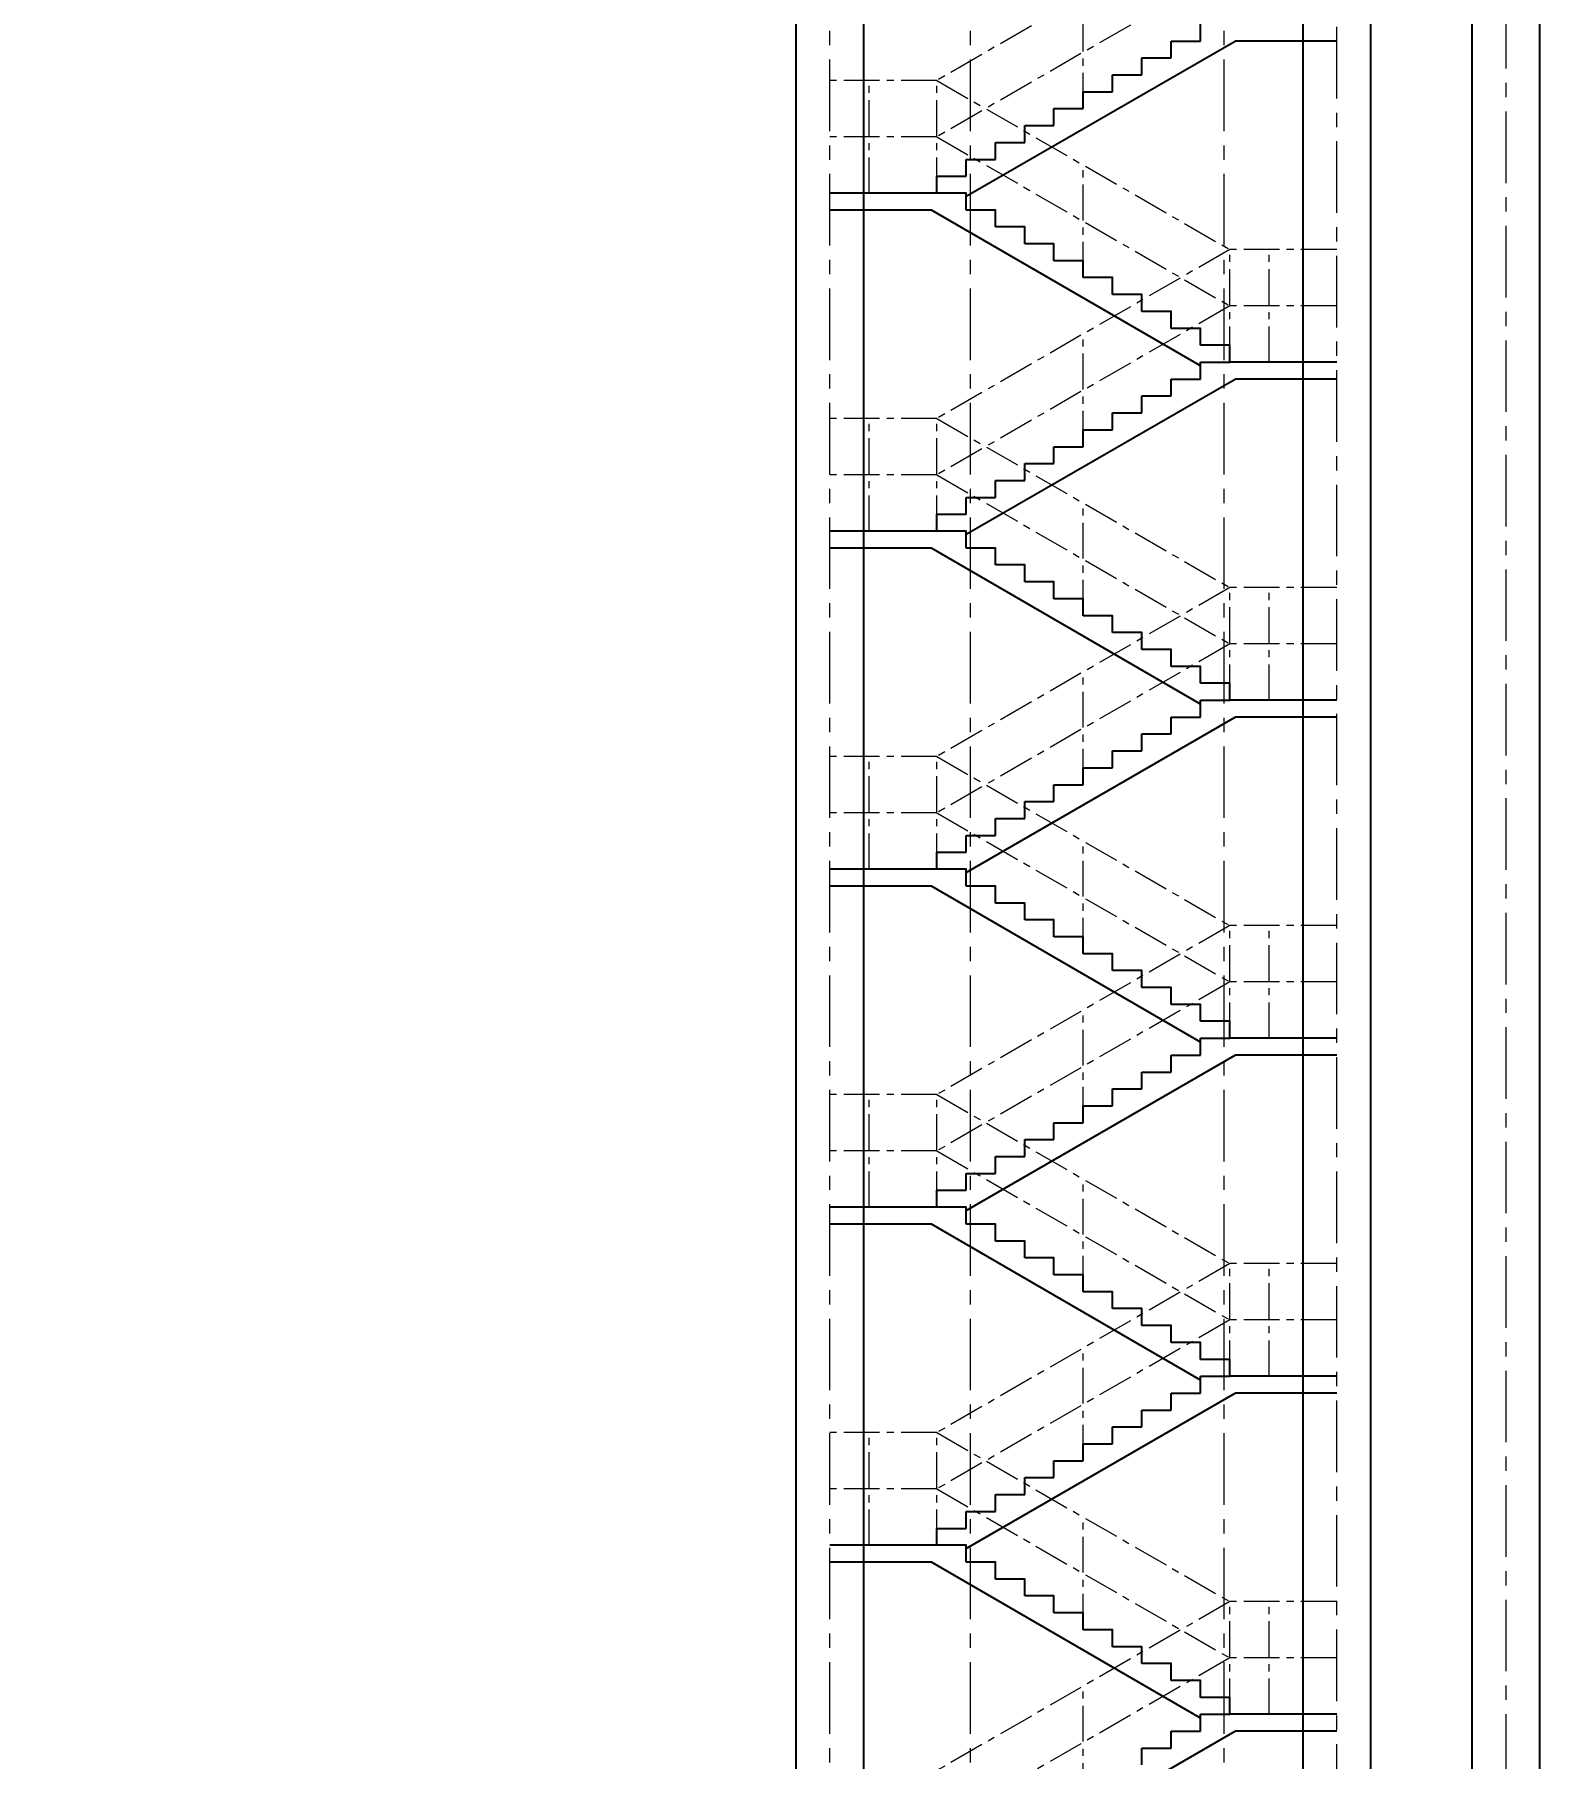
# Model space of a CAD drawing. Header units: millimetres. Extents: x -243837 to -5443, y 40 to 285140.
# Drawn here: x -99795 to -86436, y 102764 to 118065 of the extents above; entities that cross this region are included whole.
import ezdxf

# ---------------------------------------------------------------- set-up
doc = ezdxf.new("R2010")
doc.units = ezdxf.units.MM
doc.linetypes.add('CENTER', pattern=[50.8, 31.75, -6.35, 6.35, -6.35])
doc.linetypes.add('CENTER2', pattern=[1.125, 0.75, -0.125, 0.125, -0.125])
for name, color, linetype in [('035', 4, 'Continuous'), ('3', 3, 'Continuous'), ('object line', 4, 'Continuous')]:
    doc.layers.add(name, color=color, linetype=linetype)
for name, color, linetype, lineweight in [('DIM', 1, 'Continuous', 9), ('R-CENTER', 1, 'CENTER2', 5), ('R-OBJECT', 2, 'Continuous', 20)]:
    doc.layers.add(name, color=color, linetype=linetype, lineweight=lineweight)
doc.styles.add('KA', font='romans.shx', dxfattribs={"width": 0.7})
doc.dimstyles.new('rakesh', dxfattribs={"dimscale": 160, "dimtxt": 2.5, "dimasz": 1, "dimexe": 0.8, "dimexo": 0.8, "dimgap": 1, "dimtad": 1, "dimdec": 0, "dimzin": 0, "dimdsep": 46, "dimtxsty": 'KA', "dimblk": 'OBLIQUE', "dimcen": 1.5, "dimclrd": 1, "dimclre": 1, "dimclrt": 2, "dimadec": 0, "dimazin": 0, "dimtfac": 1, "dimtdec": 0, "dimtmove": 0, "dimatfit": 2, "dimfxl": 0, "dimtolj": 1, "dimtzin": 0, "dimlwd": -1, "dimlwe": -1, "dimarcsym": 1})

# ---------------------------------------------------------------- blocks, each defined once
blk = doc.blocks.new('_Oblique')
at = {"color": 0, "linetype": 'ByBlock', "lineweight": -2}
blk.add_line((-0.5, -0.5), (0.5, 0.5), dxfattribs=at)
blk = doc.blocks.new('*D267')
at = {"layer": 'DEFPOINTS', "color": 0, "ltscale": 10, "transparency": 16777216}
for p in [(-99130, 285140), (-118072, 111168)]:
    blk.add_point(p, dxfattribs=at)
at = {"layer": 'R-OBJECT', "color": 1, "ltscale": 10, "transparency": 16777216}
blk.add_line((-117728, 114328), (-118072, 111168), dxfattribs=at)
at = {"layer": 'R-OBJECT', "color": 1, "ltscale": 10, "transparency": 16777216, "xscale": 160, "yscale": 160, "zscale": 160, "rotation": 263.7862272517605}
blk.add_blockref('_Oblique', (-118072, 111168), dxfattribs=at)
at = {"layer": 'R-OBJECT', "color": 2, "ltscale": 10, "transparency": 16777216, "insert": (-118199, 113320), "char_height": 400, "attachment_point": 5, "rotation": 83.7862, "style": 'KA'}
blk.add_mtext('\\A1;R175000', dxfattribs=at)
blk = doc.blocks.new('FDFGDGDFGDGD')
at = {"color": 1, "linetype": 'CENTER', "lineweight": 9, "ltscale": 10}
for p, q in [((3550, 24349, -2), (950, 22849, -2)), ((3550, 23849, -2), (950, 22349, -2)), ((2250, 22599, -2), (2250, 23599, -2)), ((950, 22849, -2), (0, 22849, -2)), ((350, 21849, -2), (350, 22849, -2)), ((950, 21849, -2), (950, 22849, -2)), ((950, 22849, -2), (3550, 21349, -2)), ((950, 22349, -2), (0, 22349, -2)), ((950, 22349, -2), (3550, 20849, -2)), ((2250, 21099, -2), (2250, 22099, -2)), ((3550, 21349, -2), (950, 19849, -2)), ((3550, 20349, -2), (3550, 21349, -2)), ((4500, 21349, -2), (3550, 21349, -2)), ((3900, 20349, -2), (3900, 21349, -2)), ((3550, 20849, -2), (950, 19349, -2)), ((4500, 20849, -2), (3550, 20849, -2)), ((2250, 19599, -2), (2250, 20599, -2)), ((950, 19849, -2), (0, 19849, -2)), ((350, 18849, -2), (350, 19849, -2)), ((950, 18849, -2), (950, 19849, -2)), ((950, 19849, -2), (3550, 18349, -2)), ((950, 19349, -2), (0, 19349, -2)), ((950, 19349, -2), (3550, 17849, -2)), ((2250, 18099, -2), (2250, 19099, -2)), ((3550, 18349, -2), (950, 16849, -2)), ((3550, 17349, -2), (3550, 18349, -2)), ((4500, 18349, -2), (3550, 18349, -2)), ((3900, 17349, -2), (3900, 18349, -2)), ((3550, 17849, -2), (950, 16349, -2)), ((4500, 17849, -2), (3550, 17849, -2)), ((2250, 16599, -2), (2250, 17599, -2)), ((950, 16849, -2), (0, 16849, -2)), ((350, 15849, -2), (350, 16849, -2)), ((950, 15849, -2), (950, 16849, -2)), ((950, 16849, -2), (3550, 15349, -2)), ((950, 16349, -2), (0, 16349, -2)), ((950, 16349, -2), (3550, 14849, -2)), ((2250, 15099, -2), (2250, 16099, -2)), ((3550, 15349, -2), (950, 13849, -2)), ((3550, 14349, -2), (3550, 15349, -2)), ((4500, 15349, -2), (3550, 15349, -2)), ((3900, 14349, -2), (3900, 15349, -2)), ((3550, 14849, -2), (950, 13349, -2)), ((4500, 14849, -2), (3550, 14849, -2)), ((2250, 13599, -2), (2250, 14599, -2)), ((950, 13849, -2), (0, 13849, -2)), ((350, 12849, -2), (350, 13849, -2)), ((950, 12849, -2), (950, 13849, -2)), ((950, 13849, -2), (3550, 12349, -2)), ((950, 13349, -2), (0, 13349, -2)), ((950, 13349, -2), (3550, 11849, -2)), ((2250, 12099, -2), (2250, 13099, -2)), ((3550, 12349, -2), (950, 10849, -2)), ((3550, 11349, -2), (3550, 12349, -2)), ((4500, 12349, -2), (3550, 12349, -2)), ((3900, 11349, -2), (3900, 12349, -2)), ((3550, 11849, -2), (950, 10349, -2)), ((4500, 11849, -2), (3550, 11849, -2)), ((2250, 10599, -2), (2250, 11599, -2)), ((950, 10849, -2), (0, 10849, -2)), ((350, 9849, -2), (350, 10849, -2)), ((950, 9849, -2), (950, 10849, -2)), ((950, 10849, -2), (3550, 9349, -2)), ((950, 10349, -2), (0, 10349, -2)), ((950, 10349, -2), (3550, 8849, -2)), ((2250, 9099, -2), (2250, 10099, -2)), ((3550, 9349, -2), (950, 7849, -2)), ((3550, 8349, -2), (3550, 9349, -2)), ((4500, 9349, -2), (3550, 9349, -2)), ((3900, 8349, -2), (3900, 9349, -2)), ((3550, 8849, -2), (950, 7349, -2)), ((4500, 8849, -2), (3550, 8849, -2)), ((2250, 7599, -2), (2250, 8599, -2))]:
    blk.add_line(p, q, dxfattribs=at)
at = {"layer": '035', "color": 3}
for p, q in [((3290, 23199, -2), (3290, 23349, -2)), ((1210, 21821, -2), (3598, 23199, -2)), ((3030, 23049, -2), (3030, 23199, -2)), ((3030, 23199, -2), (3290, 23199, -2)), ((3550, 23165, -2), (3544, 23168, -2)), ((2770, 22899, -2), (2770, 23049, -2)), ((2770, 23049, -2), (3030, 23049, -2)), ((2510, 22749, -2), (2510, 22899, -2)), ((2510, 22899, -2), (2770, 22899, -2)), ((2250, 22599, -2), (2250, 22749, -2)), ((2250, 22749, -2), (2510, 22749, -2)), ((1990, 22449, -2), (1990, 22599, -2)), ((1990, 22599, -2), (2250, 22599, -2)), ((1730, 22299, -2), (1730, 22449, -2)), ((1730, 22449, -2), (1990, 22449, -2)), ((1470, 22149, -2), (1470, 22299, -2)), ((1470, 22299, -2), (1730, 22299, -2)), ((1210, 21999, -2), (1210, 22149, -2)), ((1210, 22149, -2), (1470, 22149, -2)), ((950, 21849, -2), (950, 21999, -2)), ((950, 21999, -2), (1210, 21999, -2)), ((950, 21849, -2), (0, 21849, -2)), ((1195, 21849, -2), (945, 21849, -2)), ((902, 21699, -2), (0, 21699, -2)), ((3290, 20315, -2), (902, 21699, -2)), ((1210, 18821, -2), (3598, 20199, -2)), ((3030, 20049, -2), (3030, 20199, -2)), ((3030, 20199, -2), (3290, 20199, -2)), ((3290, 20199, -2), (3290, 20349, -2)), ((3290, 20349, -2), (3550, 20349, -2)), ((2770, 19899, -2), (2770, 20049, -2)), ((2770, 20049, -2), (3030, 20049, -2)), ((3550, 20165, -2), (3544, 20168, -2)), ((2510, 19749, -2), (2510, 19899, -2)), ((2510, 19899, -2), (2770, 19899, -2)), ((2250, 19599, -2), (2250, 19749, -2)), ((2250, 19749, -2), (2510, 19749, -2)), ((1990, 19449, -2), (1990, 19599, -2)), ((1990, 19599, -2), (2250, 19599, -2)), ((1730, 19299, -2), (1730, 19449, -2)), ((1730, 19449, -2), (1990, 19449, -2)), ((1470, 19149, -2), (1470, 19299, -2)), ((1470, 19299, -2), (1730, 19299, -2)), ((1210, 18999, -2), (1210, 19149, -2)), ((1210, 19149, -2), (1470, 19149, -2)), ((950, 18849, -2), (950, 18999, -2)), ((950, 18999, -2), (1210, 18999, -2)), ((950, 18849, -2), (0, 18849, -2)), ((1195, 18849, -2), (945, 18849, -2)), ((902, 18699, -2), (0, 18699, -2)), ((3290, 17315, -2), (902, 18699, -2)), ((3290, 17199, -2), (3290, 17349, -2)), ((3290, 17349, -2), (3550, 17349, -2)), ((1210, 15821, -2), (3598, 17199, -2)), ((3030, 17049, -2), (3030, 17199, -2)), ((3030, 17199, -2), (3290, 17199, -2)), ((3550, 17165, -2), (3544, 17168, -2)), ((2770, 16899, -2), (2770, 17049, -2)), ((2770, 17049, -2), (3030, 17049, -2)), ((2510, 16749, -2), (2510, 16899, -2)), ((2510, 16899, -2), (2770, 16899, -2)), ((2250, 16599, -2), (2250, 16749, -2)), ((2250, 16749, -2), (2510, 16749, -2)), ((1990, 16449, -2), (1990, 16599, -2)), ((1990, 16599, -2), (2250, 16599, -2)), ((1730, 16299, -2), (1730, 16449, -2)), ((1730, 16449, -2), (1990, 16449, -2)), ((1470, 16149, -2), (1470, 16299, -2)), ((1470, 16299, -2), (1730, 16299, -2)), ((1210, 15999, -2), (1210, 16149, -2)), ((1210, 16149, -2), (1470, 16149, -2)), ((950, 15849, -2), (950, 15999, -2)), ((950, 15999, -2), (1210, 15999, -2)), ((950, 15849, -2), (0, 15849, -2)), ((1195, 15849, -2), (945, 15849, -2)), ((902, 15699, -2), (0, 15699, -2)), ((3290, 14315, -2), (902, 15699, -2)), ((3290, 14199, -2), (3290, 14349, -2)), ((3290, 14349, -2), (3550, 14349, -2)), ((1210, 12821, -2), (3598, 14199, -2)), ((3030, 14049, -2), (3030, 14199, -2)), ((3030, 14199, -2), (3290, 14199, -2)), ((3550, 14165, -2), (3544, 14168, -2)), ((2770, 13899, -2), (2770, 14049, -2)), ((2770, 14049, -2), (3030, 14049, -2)), ((2510, 13749, -2), (2510, 13899, -2)), ((2510, 13899, -2), (2770, 13899, -2)), ((2250, 13599, -2), (2250, 13749, -2)), ((2250, 13749, -2), (2510, 13749, -2)), ((1990, 13449, -2), (1990, 13599, -2)), ((1990, 13599, -2), (2250, 13599, -2)), ((1730, 13299, -2), (1730, 13449, -2)), ((1730, 13449, -2), (1990, 13449, -2)), ((1470, 13149, -2), (1470, 13299, -2)), ((1470, 13299, -2), (1730, 13299, -2)), ((1210, 12999, -2), (1210, 13149, -2)), ((1210, 13149, -2), (1470, 13149, -2)), ((950, 12849, -2), (950, 12999, -2)), ((950, 12999, -2), (1210, 12999, -2)), ((950, 12849, -2), (0, 12849, -2)), ((1195, 12849, -2), (945, 12849, -2)), ((902, 12699, -2), (0, 12699, -2)), ((3290, 11315, -2), (902, 12699, -2)), ((3290, 11199, -2), (3290, 11349, -2)), ((3290, 11349, -2), (3550, 11349, -2)), ((1210, 9821, -2), (3598, 11199, -2)), ((3030, 11049, -2), (3030, 11199, -2)), ((3030, 11199, -2), (3290, 11199, -2)), ((2770, 10899, -2), (2770, 11049, -2)), ((2770, 11049, -2), (3030, 11049, -2)), ((3550, 11165, -2), (3544, 11168, -2)), ((2510, 10749, -2), (2510, 10899, -2)), ((2510, 10899, -2), (2770, 10899, -2)), ((2250, 10599, -2), (2250, 10749, -2)), ((2250, 10749, -2), (2510, 10749, -2)), ((1990, 10449, -2), (1990, 10599, -2)), ((1990, 10599, -2), (2250, 10599, -2)), ((1730, 10299, -2), (1730, 10449, -2)), ((1730, 10449, -2), (1990, 10449, -2)), ((1470, 10149, -2), (1470, 10299, -2)), ((1470, 10299, -2), (1730, 10299, -2)), ((1210, 9999, -2), (1210, 10149, -2)), ((1210, 10149, -2), (1470, 10149, -2)), ((950, 9849, -2), (950, 9999, -2)), ((950, 9999, -2), (1210, 9999, -2)), ((950, 9849, -2), (0, 9849, -2)), ((1195, 9849, -2), (945, 9849, -2)), ((902, 9699, -2), (0, 9699, -2)), ((3290, 8315, -2), (902, 9699, -2)), ((3290, 8199, -2), (3290, 8349, -2)), ((3290, 8349, -2), (3550, 8349, -2)), ((1210, 6821, -2), (3598, 8199, -2)), ((3030, 8049, -2), (3030, 8199, -2)), ((3030, 8199, -2), (3290, 8199, -2)), ((3550, 8165, -2), (3544, 8168, -2)), ((2770, 7899, -2), (2770, 8049, -2)), ((2770, 8049, -2), (3030, 8049, -2))]:
    blk.add_line(p, q, dxfattribs=at)
at = {"layer": '035', "color": 3, "elevation": -2}
for points in [[(1210, 21699), (1210, 21849), (950, 21849)], [(1470, 21549), (1470, 21699), (1210, 21699)], [(1730, 21399), (1730, 21549), (1470, 21549)], [(1990, 21249), (1990, 21399), (1730, 21399)], [(2250, 21099), (2250, 21249), (1990, 21249)], [(2510, 20949), (2510, 21099), (2250, 21099)], [(2770, 20799), (2770, 20949), (2510, 20949)], [(3030, 20649), (3030, 20799), (2770, 20799)], [(3290, 20499), (3290, 20649), (3030, 20649)], [(3550, 20349), (3550, 20499), (3290, 20499)], [(1210, 18699), (1210, 18849), (950, 18849)], [(1470, 18549), (1470, 18699), (1210, 18699)], [(1730, 18399), (1730, 18549), (1470, 18549)], [(1990, 18249), (1990, 18399), (1730, 18399)], [(2250, 18099), (2250, 18249), (1990, 18249)], [(2510, 17949), (2510, 18099), (2250, 18099)], [(2770, 17799), (2770, 17949), (2510, 17949)], [(3030, 17649), (3030, 17799), (2770, 17799)], [(3290, 17499), (3290, 17649), (3030, 17649)], [(3550, 17349), (3550, 17499), (3290, 17499)], [(1210, 15699), (1210, 15849), (950, 15849)], [(1470, 15549), (1470, 15699), (1210, 15699)], [(1730, 15399), (1730, 15549), (1470, 15549)], [(1990, 15249), (1990, 15399), (1730, 15399)], [(2250, 15099), (2250, 15249), (1990, 15249)], [(2510, 14949), (2510, 15099), (2250, 15099)], [(2770, 14799), (2770, 14949), (2510, 14949)], [(3030, 14649), (3030, 14799), (2770, 14799)], [(3290, 14499), (3290, 14649), (3030, 14649)], [(3550, 14349), (3550, 14499), (3290, 14499)], [(1210, 12699), (1210, 12849), (950, 12849)], [(1470, 12549), (1470, 12699), (1210, 12699)], [(1730, 12399), (1730, 12549), (1470, 12549)], [(1990, 12249), (1990, 12399), (1730, 12399)], [(2250, 12099), (2250, 12249), (1990, 12249)], [(2510, 11949), (2510, 12099), (2250, 12099)], [(2770, 11799), (2770, 11949), (2510, 11949)], [(3030, 11649), (3030, 11799), (2770, 11799)], [(3290, 11499), (3290, 11649), (3030, 11649)], [(3550, 11349), (3550, 11499), (3290, 11499)], [(1210, 9699), (1210, 9849), (950, 9849)], [(1470, 9549), (1470, 9699), (1210, 9699)], [(1730, 9399), (1730, 9549), (1470, 9549)], [(1990, 9249), (1990, 9399), (1730, 9399)], [(2250, 9099), (2250, 9249), (1990, 9249)], [(2510, 8949), (2510, 9099), (2250, 9099)], [(2770, 8799), (2770, 8949), (2510, 8949)], [(3030, 8649), (3030, 8799), (2770, 8799)], [(3290, 8499), (3290, 8649), (3030, 8649)], [(3550, 8349), (3550, 8499), (3290, 8499)]]:
    blk.add_lwpolyline(points, dxfattribs=at)
at = {"layer": '3'}
for p, q in [((4500, 23199, -2), (3598, 23199, -2)), ((4500, 20349, -2), (3550, 20349, -2)), ((4500, 20199, -2), (3598, 20199, -2)), ((4500, 17349, -2), (3550, 17349, -2)), ((4500, 17199, -2), (3598, 17199, -2)), ((4500, 14349, -2), (3550, 14349, -2)), ((4500, 14199, -2), (3598, 14199, -2)), ((4500, 11349, -2), (3550, 11349, -2)), ((4500, 11199, -2), (3598, 11199, -2)), ((4500, 8349, -2), (3550, 8349, -2)), ((4500, 8199, -2), (3598, 8199, -2))]:
    blk.add_line(p, q, dxfattribs=at)
at = {"layer": 'object line', "color": 6}
for p, q in [((4200, 32932, -169), (4200, -2710, -169)), ((4800, 32932, -169), (4800, -2710, -169))]:
    blk.add_line(p, q, dxfattribs=at)
at = {"layer": 'R-CENTER', "linetype": 'CENTER', "ltscale": 20}
blk.add_line((4500, -2710, 0), (4500, 32734, 0), dxfattribs=at)
blk = doc.blocks.new('*D397')
at = {"layer": 'DEFPOINTS', "color": 0, "ltscale": 10, "transparency": 16777216}
for p in [(-99130, 285140), (-130317, 112941)]:
    blk.add_point(p, dxfattribs=at)
at = {"layer": 'R-OBJECT', "color": 1, "ltscale": 10, "transparency": 16777216}
blk.add_line((-129734, 116158), (-130317, 112941), dxfattribs=at)
at = {"layer": 'R-OBJECT', "color": 1, "ltscale": 10, "transparency": 16777216, "xscale": 160, "yscale": 160, "zscale": 160, "rotation": 259.7343612702829}
blk.add_blockref('_Oblique', (-130317, 112941), dxfattribs=at)
at = {"layer": 'R-OBJECT', "color": 2, "ltscale": 10, "transparency": 16777216, "insert": (-130276, 115186), "char_height": 400, "attachment_point": 5, "rotation": 79.7344, "style": 'KA'}
blk.add_mtext('\\A1;R175000', dxfattribs=at)

msp = doc.modelspace()

# ---------------------------------------------------------------- linework, layer by layer
at = {"layer": 'object line', "color": 6}
for p, q in [((-93035.73, 127741.76), (-93035.73, 92108.09)), ((-92435.73, 127741.76), (-92435.73, 92108.09)), ((-87035.73, 127741.76), (-87035.73, 92108.09)), ((-86435.73, 127741.76), (-86435.73, 92108.09))]:
    msp.add_line(p, q, dxfattribs=at)
at = {"layer": 'R-CENTER', "linetype": 'CENTER', "ltscale": 20}
for p, q in [((-92735.73, 91808.09), (-92735.73, 127542.08, 0)), ((-91485.73, 91808.09), (-91485.73, 127542.08, 0)), ((-89235.77, 91808.09, -6790.89), (-89235.77, 127521.13, -6797)), ((-86735.73, 127542.08, 0), (-86735.73, 91808.09))]:
    msp.add_line(p, q, dxfattribs=at)

# ---------------------------------------------------------------- block references
at = {"layer": 'DIM', "ltscale": 10}
msp.add_blockref('FDFGDGDFGDGD', (-92735.73, 94808.09), dxfattribs=at)

# ---------------------------------------------------------------- dimensions: what is measured, and where the dimension line sits
at = {"layer": 'R-OBJECT', "ltscale": 10}
for mpoint, picture, middle in [((-130316.98, 112941.4), '*D397', (-129922.05, 115121.99)), ((-118071.56, 111168.15), '*D267', (-117841.57, 113280.56))]:
    dim = msp.add_radius_dim(center=(-99129.86, 285140.02), mpoint=mpoint, dimstyle='rakesh', override={"dimexe": 1.2, "dimatfit": 3, "dimfxl": 0.18}, dxfattribs=at)
    dim.commit()
    dim.dimension.update_dxf_attribs({"geometry": picture, "text_midpoint": middle, "dimtype": 164})

doc.saveas('drawing.dxf')
